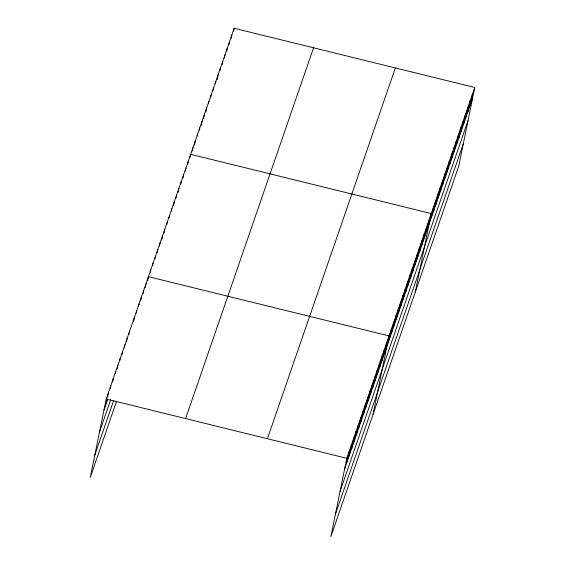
<?xml version="1.0" encoding="UTF-8"?>
<svg xmlns="http://www.w3.org/2000/svg" width="565" height="565" viewBox="0 0 565 565"><rect width="100%" height="100%" fill="white"/><g stroke="black" fill="none" stroke-linecap="round" stroke-linejoin="round"><path stroke-width="0.85" d="M474.755 87.49L346.797 458.286L330.836 536.75L458.794 165.955L474.755 87.49L234.164 28.25L106.206 399.045L90.245 477.51L116.567 401.221M106.368 402.993L107.209 398.862M107.541 397.209L108.551 392.244M110.224 388.755L110.902 385.45M112.569 381.954L113.247 378.649M115.253 373.507L115.592 371.855M117.096 369.185L117.937 365.054M119.78 360.738L120.281 358.252M121.955 354.764L122.626 351.458M124.3 347.969L124.978 344.657M126.645 341.168L127.323 337.863M128.997 334.374L129.668 331.062M133.517 321.605L134.357 317.466M136.2 313.151L136.702 310.672M138.545 306.357L139.054 303.871M140.72 300.382L141.398 297.077M143.072 293.588L143.743 290.276M145.247 287.613L146.088 283.482M147.592 280.819L148.433 276.68L389.024 335.921L373.062 414.385M150.276 272.365L150.777 269.886M152.621 265.564L153.129 263.085M154.965 258.77L155.474 256.291M157.148 252.795L157.819 249.49M159.492 246.001L160.163 242.689M161.668 240.026L162.508 235.895M164.012 233.232L164.853 229.093M166.696 224.778L167.205 222.299M169.041 217.984L169.549 215.498M171.386 211.183L171.894 208.704M173.568 205.215L174.239 201.903M175.913 198.414L176.584 195.109M178.088 192.446L178.928 188.307M180.772 183.992L181.28 181.513M182.947 178.024L183.625 174.712M185.299 171.223L185.97 167.918M187.644 164.422L188.315 161.117M189.988 157.628L190.659 154.323L431.25 213.563L415.289 292.027M192.277 150.989L192.947 147.684M194.402 145.184L195.243 141.052M197.192 136.066L197.531 134.413M199.318 130.261L199.819 127.782M201.267 125.282L202.108 121.143M203.555 118.643L204.403 114.511M205.851 112.011L206.691 107.873M208.478 103.72L208.979 101.241M210.766 97.081L211.268 94.602M213.054 90.449L213.556 87.971M215.343 83.811L215.851 81.332M217.13 79.658L218.139 74.7M219.926 70.54L220.428 68.061M222.045 64.735L222.716 61.43M224.333 58.096L225.011 54.791M226.621 51.464L227.299 48.159M228.917 44.826L229.588 41.52M231.205 38.194L231.876 34.889M233.493 31.555L234.164 28.25M346.952 462.241L349.142 451.484M349.304 455.439L351.487 444.69M351.649 448.645L353.831 437.889M353.994 441.844L356.183 431.095M356.338 435.05L358.528 424.294M358.683 428.249L360.873 417.5M361.028 421.448L363.217 410.699M363.38 414.654L365.562 403.904M365.725 407.852L367.907 397.103M368.069 401.058L370.259 390.309M370.414 394.257L372.603 383.508M372.759 387.463L374.948 376.714M375.104 380.662L377.293 369.913M377.455 373.868L379.638 363.118M379.8 367.066L381.982 356.317M382.145 360.272L384.334 349.516M384.49 353.471L386.679 342.722M389.179 339.876L391.368 329.127M391.531 333.082L393.713 322.325M393.876 326.28L396.058 315.531M396.22 319.486L398.41 308.73M398.565 312.685L400.755 301.936M400.91 305.884L403.099 295.135M403.255 299.09L405.444 288.341M405.606 292.289L407.789 281.54M407.951 285.495L410.134 274.745M410.296 278.693L412.485 267.944M412.641 271.899L414.83 261.15M414.985 265.098L417.175 254.349M417.33 258.304L419.52 247.555M419.682 251.503L421.864 240.754M422.027 244.709L424.209 233.952M424.372 237.907L426.561 227.158M426.716 231.113L428.906 220.357M431.356 217.68L433.539 206.924M433.645 211.042L435.827 200.293M435.933 204.41L438.122 193.654M438.221 197.771L440.41 187.022M440.509 191.139L442.699 180.383M442.805 184.501L444.987 173.752M445.093 177.869L447.282 167.113M447.381 171.23L449.57 160.481M449.669 164.599L451.859 153.842M451.958 157.96L454.147 147.211M454.253 151.328L456.435 140.572M456.541 144.689L458.731 133.94M458.829 138.058L461.019 127.302M461.118 131.419L463.307 120.67M463.413 124.787L465.595 114.031M465.701 118.149L467.891 107.399M467.99 111.517L470.179 100.761M470.278 104.878L472.467 94.129M104.017 409.795L107.668 399.222M99.475 432.14L110.684 399.66M94.793 455.164L113.558 400.776M185.603 418.594L313.561 47.799M267.4 438.737L395.359 67.941M344.608 469.035L472.566 98.246M340.066 491.381L468.025 120.585M335.377 514.404L463.342 143.609M106.206 399.045L346.797 458.286"/></g></svg>
